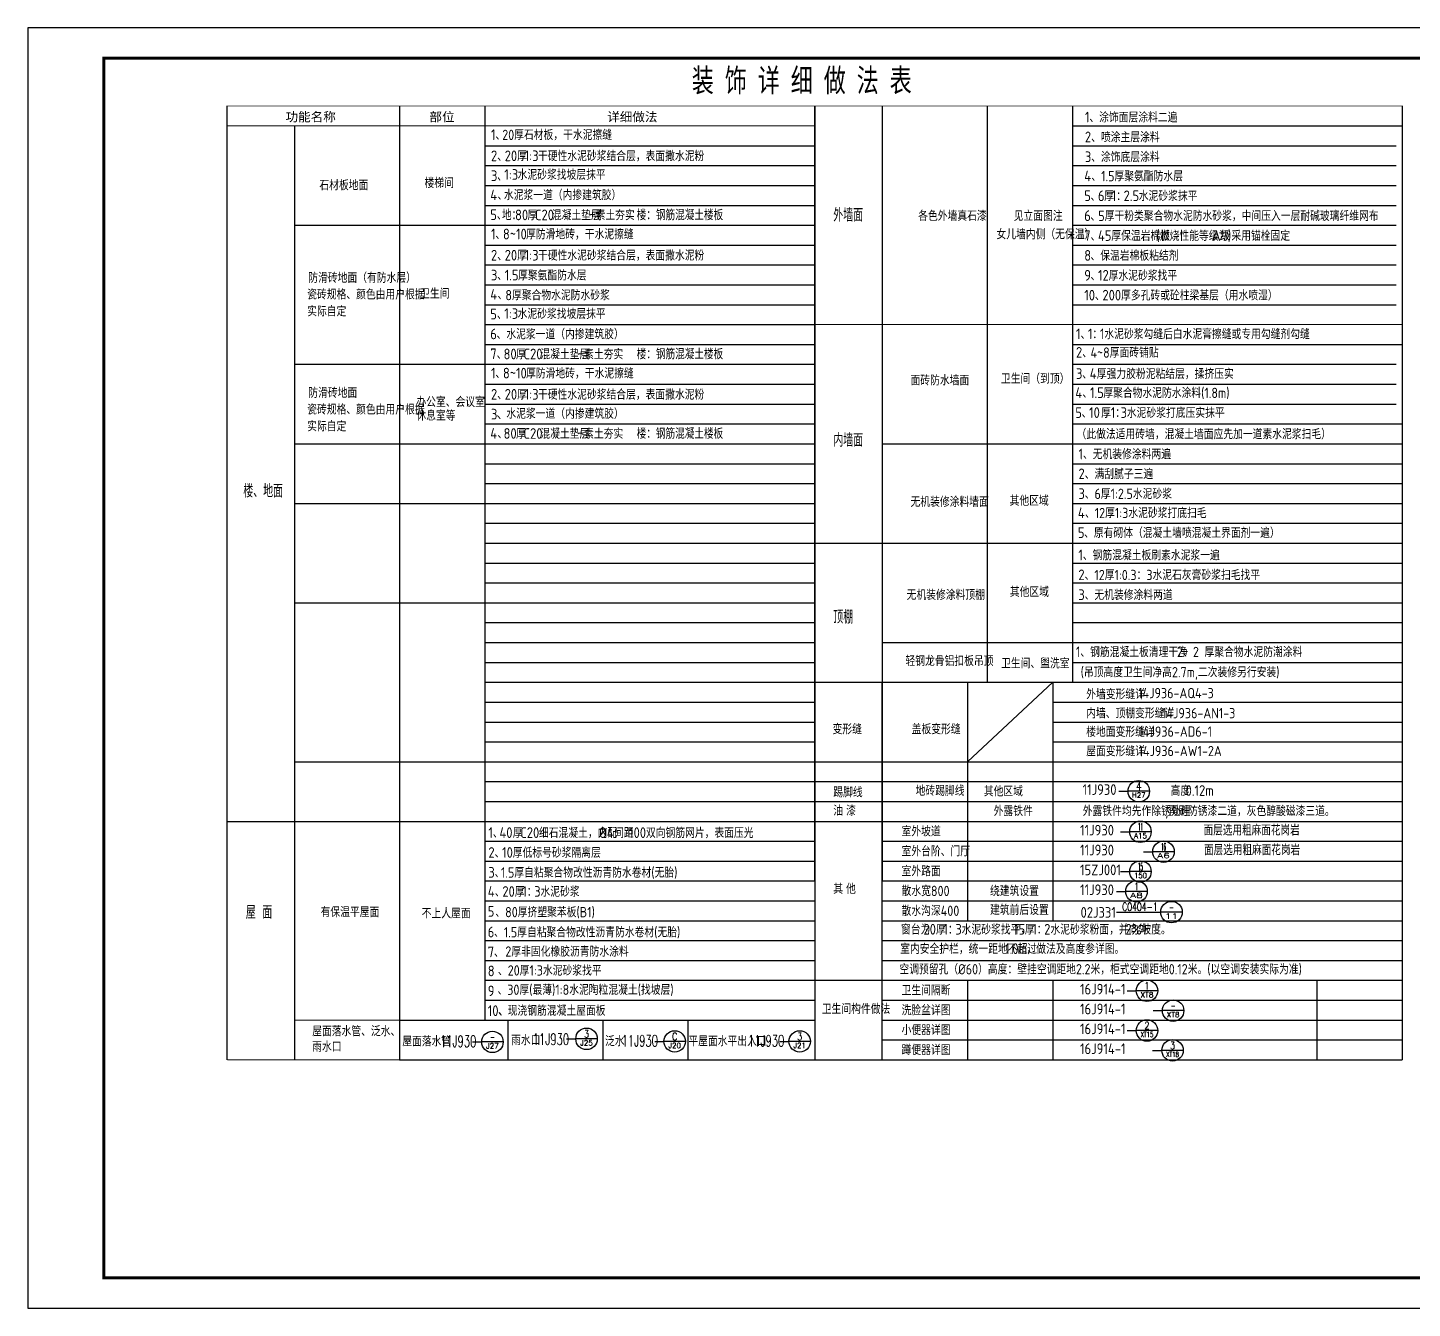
# Model space of a CAD drawing. Extents: x -695846 to 822170, y -413475 to 397179.
# Drawn here: x -343456 to -298066, y 135174 to 177174 of the extents above; entities that cross this region are included whole.
import ezdxf
from ezdxf.enums import TextEntityAlignment as Align

# ---------------------------------------------------------------- set-up
doc = ezdxf.new("R2010")
doc.units = 0
doc.header["$LTSCALE"] = 1000
doc.header["$MEASUREMENT"] = 0
for name, color, linetype in [('AXIS', 3, 'Continuous'), ('DIM_IDEN', 3, 'Continuous'), ('PUB_DIM', 3, 'Continuous'), ('PUB_TEXT', 7, 'Continuous'), ('T-图框-175', 175, 'Continuous')]:
    doc.layers.add(name, color=color, linetype=linetype)
doc.styles.add('-仿宋_GB2312', font='', dxfattribs={"width": 0.8})
doc.styles.add('_HZTXT', font='txt.shx', dxfattribs={"width": 0.8, "bigfont": 'HZTXT.shx'})
doc.styles.add('_TCH_LABEL', font='COMPLEX', dxfattribs={"bigfont": 'GBCBIG'})
doc.styles.add('_TEL_DIM', font='SIMPLEX', dxfattribs={"width": 0.8, "height": 3.5, "bigfont": 'HZTXT'})
doc.styles.get("Standard").update_dxf_attribs({"font": 'gbenor.shx', "bigfont": 'gbcbig.shx'})
doc.styles.add('宋体', font='', dxfattribs={"width": 0.8})
doc.styles.get('-仿宋_GB2312').set_extended_font_data('SimSun')
doc.styles.get('宋体').set_extended_font_data('SimSun')

msp = doc.modelspace()

# ---------------------------------------------------------------- linework, layer by layer
at = {"linetype": 'Continuous'}
for p, q in [((-315446, 174606), (-315446, 149189)), ((-309210, 174606), (-309210, 155706)), ((-328470, 149189), (-317653, 149189)), ((-327708, 143324), (-327708, 144627)), ((-324593, 143324), (-324593, 144627)), ((-321806, 143324), (-321806, 144627))]:
    msp.add_line(p, q, dxfattribs=at)
for p, q in [((-334707, 173960), (-334707, 143324)), ((-334707, 136174), (-334707, 136155))]:
    msp.add_line(p, q)
at = {"linetype": 'Continuous', "const_width": 30}
for points in [[(-336913, 174606), (-298393, 174606)], [(-336913, 173954), (-317653, 173954)], [(-317653, 167437), (-298393, 167437)], [(-317653, 155706), (-298393, 155706)], [(-334707, 144627), (-317653, 144627)]]:
    msp.add_lwpolyline(points, dxfattribs=at)
for points in [[(-336913, 143324), (-336913, 174606)], [(-312649, 153100), (-309852, 155706)]]:
    msp.add_lwpolyline(points)
at = {"linetype": 'Continuous'}
for points in [[(-331268, 174606), (-331268, 143324)], [(-328470, 174606), (-328470, 144627)], [(-317653, 149189), (-317653, 174606)], [(-317653, 174606), (-317653, 143324)], [(-312008, 174606), (-312008, 155706)], [(-298393, 174606), (-298393, 143324)], [(-309210, 173954), (-298393, 173954)], [(-328470, 173302), (-317653, 173302)], [(-309210, 173302), (-298593, 173302)], [(-328470, 172651), (-317653, 172651)], [(-309210, 172651), (-298593, 172651)], [(-328470, 171999), (-317653, 171999)], [(-309210, 171999), (-298593, 171999)], [(-328470, 171347), (-317653, 171347)], [(-309210, 171347), (-298593, 171347)], [(-334707, 170695), (-317653, 170695)], [(-309210, 170695), (-298593, 170695)], [(-328470, 170044), (-317653, 170044)], [(-309210, 170044), (-298593, 170044)], [(-328470, 169392), (-317653, 169392)], [(-309210, 169392), (-298593, 169392)], [(-328470, 168740), (-317653, 168740)], [(-309210, 168740), (-298593, 168740)], [(-328470, 168089), (-317653, 168089)], [(-309210, 168089), (-298593, 168089)], [(-328470, 167437), (-317653, 167437)], [(-328470, 166785), (-317653, 166785)], [(-309210, 166785), (-298393, 166785)], [(-334707, 166134), (-317653, 166134)], [(-309210, 166134), (-298593, 166134)], [(-328470, 165482), (-317653, 165482)], [(-309210, 165482), (-298593, 165482)], [(-328470, 164830), (-317653, 164830)], [(-309210, 164830), (-298593, 164830)], [(-328470, 164178), (-317653, 164178)], [(-309210, 164178), (-298393, 164178)], [(-334707, 163527), (-317653, 163527)], [(-315446, 163527), (-298393, 163527)], [(-328470, 162875), (-317653, 162875)], [(-309210, 162875), (-298393, 162875)], [(-328470, 162223), (-317653, 162223)], [(-309210, 162223), (-298393, 162223)], [(-334707, 161572), (-317653, 161572)], [(-309210, 161572), (-298393, 161572)], [(-328470, 160920), (-317653, 160920)], [(-309210, 160920), (-298393, 160920)], [(-328470, 160268), (-317653, 160268)], [(-317653, 160268), (-298393, 160268)], [(-309210, 160268), (-298393, 160268)], [(-328470, 159617), (-317653, 159617)], [(-309210, 159617), (-298393, 159617)], [(-328470, 158965), (-317653, 158965)], [(-309210, 158965), (-298393, 158965)], [(-334707, 158313), (-317653, 158313)], [(-309210, 158313), (-298393, 158313)], [(-328470, 157661), (-317653, 157661)], [(-309210, 157661), (-298393, 157661)], [(-328470, 157010), (-317653, 157010)], [(-315446, 157010), (-298393, 157010)], [(-309210, 157010), (-298393, 157010)], [(-328470, 156358), (-317653, 156358)], [(-309210, 156358), (-298393, 156358)], [(-309210, 156358), (-298393, 156358)], [(-328470, 155706), (-317653, 155706)], [(-317653, 155706), (-298393, 155706)], [(-317653, 155706), (-298393, 155706)], [(-315447, 143324), (-315447, 155706)], [(-312649, 155706), (-312649, 147886)], [(-309852, 155706), (-309852, 147886)], [(-328470, 155055), (-317653, 155055)], [(-309852, 155055), (-298393, 155055)], [(-328470, 154403), (-317653, 154403)], [(-309852, 154403), (-298393, 154403)], [(-328470, 153751), (-317653, 153751)], [(-309852, 153751), (-298393, 153751)], [(-334707, 153100), (-317653, 153100)], [(-317653, 153100), (-298393, 153100)], [(-317653, 153100), (-298393, 153100)], [(-328470, 152448), (-317653, 152448)], [(-317653, 152448), (-298393, 152448)], [(-317653, 152448), (-298393, 152448)], [(-328470, 151796), (-317653, 151796)], [(-328470, 151796), (-317653, 151796)], [(-317653, 151796), (-298393, 151796)], [(-317653, 151796), (-298393, 151796)], [(-317653, 151796), (-298393, 151796)], [(-317653, 151796), (-317653, 150493)], [(-336913, 151144), (-317653, 151144)], [(-328470, 151144), (-317653, 151144)], [(-317653, 151144), (-298393, 151144)], [(-328470, 150493), (-317653, 150493)], [(-328470, 150493), (-317653, 150493)], [(-315446, 150493), (-298393, 150493)], [(-328470, 149841), (-317653, 149841)], [(-328470, 149841), (-317653, 149841)], [(-315446, 149841), (-298393, 149841)], [(-315446, 149841), (-298393, 149841)], [(-328470, 149189), (-317653, 149189)], [(-315446, 149189), (-298393, 149189)], [(-315446, 149189), (-298393, 149189)], [(-328470, 148538), (-317653, 148538)], [(-328470, 148538), (-317653, 148538)], [(-315446, 148538), (-298393, 148538)], [(-328470, 147886), (-317653, 147886)], [(-328470, 147886), (-317653, 147886)], [(-315446, 147886), (-298393, 147886)], [(-328470, 147234), (-317653, 147234)], [(-328470, 147234), (-317653, 147234)], [(-315446, 147234), (-298393, 147234)], [(-328470, 146583), (-317653, 146583)], [(-315447, 146583), (-298393, 146583)], [(-315447, 146583), (-298393, 146583)], [(-328470, 145931), (-317653, 145931)], [(-317653, 145931), (-298393, 145931)], [(-312649, 145931), (-312649, 143324)], [(-309852, 145931), (-309852, 143324)], [(-301193, 145931), (-301193, 143324)], [(-328470, 145279), (-317653, 145279)], [(-315446, 145279), (-298393, 145279)], [(-331268, 144627), (-317653, 144627)], [(-328470, 144627), (-317653, 144627)], [(-315446, 144627), (-298393, 144627)], [(-315446, 143976), (-298393, 143976)], [(-331268, 143324), (-317653, 143324)], [(-328470, 143324), (-317653, 143324)], [(-317653, 143324), (-298393, 143324)], [(-298393, 136174), (-298393, 136155)]]:
    msp.add_lwpolyline(points, dxfattribs=at)
at = {"color": 4, "linetype": 'Continuous', "const_width": 30}
msp.add_lwpolyline([(-336913, 143324), (-317653, 143324)], dxfattribs=at)
at = {"layer": 'DIM_IDEN'}
for p, q in [((-307686, 152133, 819), (-307384, 152133, 819)), ((-306680, 152133), (-307384, 152133)), ((-307631, 150802, 819), (-307329, 150802, 819)), ((-306625, 150802), (-307329, 150802)), ((-306876, 150150, 819), (-306574, 150150, 819)), ((-305870, 150150), (-306574, 150150)), ((-307631, 149498, 819), (-307329, 149498, 819)), ((-306625, 149498), (-307329, 149498)), ((-307761, 148847, 819), (-307459, 148847, 819)), ((-306755, 148847), (-307459, 148847)), ((-307761, 148167, 819), (-306312, 148167)), ((-305608, 148167), (-306312, 148167)), ((-307418, 145588, 819), (-307116, 145588, 819)), ((-306412, 145588), (-307116, 145588)), ((-306560, 144936, 819), (-306258, 144936, 819)), ((-305554, 144936), (-306258, 144936)), ((-327869, 143911), (-328573, 143911)), ((-324784, 144012), (-325488, 144012)), ((-321894, 143927), (-322598, 143927)), ((-317796, 143927), (-318500, 143927)), ((-307418, 144285, 819), (-307116, 144285, 819)), ((-306412, 144285), (-307116, 144285)), ((-306580, 143633, 819), (-306277, 143633, 819)), ((-305573, 143633), (-306277, 143633))]:
    msp.add_line(p, q, dxfattribs=at)
for centre in [(-307032, 152133), (-306977, 150802), (-306222, 150150), (-306977, 149498), (-307107, 148847), (-305960, 148167), (-306764, 145588), (-305906, 144936), (-325136, 144012), (-306764, 144285), (-328221, 143911), (-322246, 143927), (-318148, 143927), (-305925, 143633)]:
    msp.add_circle(centre, 352, dxfattribs=at)
at = {"layer": 'PUB_DIM'}
for p, q in [((-328876, 143911, 819), (-328573, 143911, 819)), ((-325790, 144012, 819), (-325488, 144012, 819)), ((-322900, 143927, 819), (-322598, 143927, 819)), ((-318802, 143927, 819), (-318500, 143927, 819))]:
    msp.add_line(p, q, dxfattribs=at)
at = {"layer": 'T-图框-175'}
msp.add_lwpolyline([(-343456, 135174), (-284056, 135174), (-284056, 177174), (-343456, 177174)], close=True, dxfattribs=at)
at = {"layer": 'T-图框-175', "const_width": 100}
msp.add_lwpolyline([(-340956, 136174), (-285056, 136174), (-285056, 176174), (-340956, 176174)], close=True, dxfattribs=at)

# ---------------------------------------------------------------- texts
at = {"layer": 'AXIS', "style": '_HZTXT', "width": 0.671253}
msp.add_text('C0404-1', height=275, dxfattribs=at).set_placement((-307576, 148205))
at = {"layer": 'PUB_TEXT'}
for s, height, style, width, p in [('装 饰 详 细 做 法 表', 755.27, '-仿宋_GB2312', 0.7, (-321684, 175072)), ('11J930', 375, '_TEL_DIM', 0.64, (-329942, 143744)), ('11J930', 375, '_TEL_DIM', 0.64, (-326900, 143811)), ('11J930', 375, '_TEL_DIM', 0.64, (-323988, 143760)), ('11J930', 375, '_TEL_DIM', 0.64, (-319846, 143760))]:
    msp.add_text(s, height=height, dxfattribs=dict(at, style=style, width=width)).set_placement(p)
at = {"layer": 'PUB_TEXT', "color": 0, "style": '宋体'}
for s, p in [('功能名称', (-335003, 174099)), ('部位', (-330286, 174099)), ('详细做法', (-324459, 174099))]:
    msp.add_text(s, height=302.1, dxfattribs=at).set_placement(p)
at = {"layer": 'PUB_TEXT', "color": 0}
for s, height, p in [('1', 350, (-308798, 174066)), ('、涂饰面层涂料二遍', 337.6, (-308652, 174066)), ('20厚石材板，干水泥擦缝', 337.59, (-327901, 173490)), ('1', 350, (-328269, 173490)), ('、', 338, (-328123, 173490)), ('2', 350, (-308799, 173416)), ('、喷涂主层涂料', 337.6, (-308594, 173416)), ('2', 350, (-328269, 172796)), ('20', 350, (-327819, 172796)), ('厚', 338, (-327411, 172796)), ('1:3', 350, (-327165, 172796)), ('干硬性水泥砂浆结合层，表面撒水泥粉', 337.59, (-326728, 172796)), ('3', 350, (-308799, 172764)), ('、涂饰底层涂料', 337.6, (-308594, 172764)), ('3', 350, (-328269, 172144)), ('、', 338, (-328065, 172796)), ('1:3', 350, (-327833, 172184)), ('水泥砂浆找坡层抹平', 337.6, (-327396, 172184)), ('4', 350, (-308820, 172137)), ('、1.5厚聚氨酯防水层', 337.59, (-308587, 172137)), ('石材板地面', 337.6, (-333894, 171842)), ('楼梯间', 337.6, (-330448, 171914)), ('、', 338, (-328065, 172144)), ('4', 350, (-328291, 171517)), ('、', 338, (-328057, 171517)), ('水泥浆一道（内掺建筑胶）', 337.59, (-327845, 171517)), ('5', 350, (-308820, 171485)), ('、', 338, (-308616, 171485)), ('6', 350, (-308370, 171485)), ('厚', 338, (-308166, 171485)), ('1', 350, (-307920, 171485)), ('：', 338, (-307774, 171485)), ('2.5', 350, (-307529, 171485)), ('水泥砂浆抹平', 337.6, (-307033, 171485)), ('5、', 350, (-328291, 170865)), ('地：', 350, (-327908, 170858)), ('80', 350, (-327480, 170858)), ('厚', 338, (-327072, 170858)), ('C20', 350, (-326826, 170858)), ('混凝土垫层', 337.6, (-326272, 170858)), ('+', 350, (-325043, 170904)), ('素土夯实', 337.6, (-324839, 170858)), ('楼：钢筋混凝土楼板', 350, (-323492, 170858)), ('外墙面', 434, (-317047, 170814)), ('各色外墙真石漆', 337.6, (-314264, 170835)), ('见立面图注', 337.6, (-311131, 170835)), ('6', 350, (-308820, 170833)), ('5厚干粉类聚合物水泥防水砂浆，中间压入一层耐碱玻璃纤维网布 ', 337.59, (-308360, 170833)), ('、', 338, (-308616, 170833)), ('1', 350, (-328269, 170231)), ('、', 338, (-328123, 170231)), ('8~10', 350, (-327877, 170231)), ('厚防滑地砖，干水泥擦缝', 337.59, (-327119, 170231)), ('女儿墙内侧（无保温）', 337.6, (-311697, 170233)), ('7', 350, (-308820, 170182)), ('、', 338, (-308616, 170182)), ('45', 350, (-308370, 170182)), ('厚保温岩棉板', 337.6, (-307933, 170182)), ('(', 350, (-306458, 170182)), ('燃烧性能等级为', 337.6, (-306341, 170182)), ('A', 350, (-304621, 170182)), ('级', 338, (-304359, 170182)), (')', 350, (-304113, 170182)), ('采用锚栓固定', 337.6, (-303996, 170182)), ('2', 350, (-328269, 169537)), ('20', 350, (-327819, 169537)), ('厚', 338, (-327411, 169537)), ('1:3', 350, (-327165, 169537)), ('干硬性水泥砂浆结合层，表面撒水泥粉', 337.59, (-326728, 169537)), ('8', 350, (-308820, 169530)), ('、保温岩棉板粘结剂', 337.6, (-308616, 169530)), ('、', 338, (-328065, 169537)), ('防滑砖地面（有防水层）', 337.59, (-334257, 168805)), ('3', 350, (-328269, 168885)), ('、', 338, (-328065, 168885)), ('1.5', 350, (-327819, 168885)), ('厚聚氨酯防水层', 337.6, (-327382, 168885)), ('9', 350, (-308820, 168878)), ('、', 338, (-308615, 168878)), ('12', 350, (-308369, 168878)), ('厚水泥砂浆找平', 337.6, (-308019, 168878)), ('瓷砖规格、颜色由用户根据', 337.59, (-334293, 168259)), ('卫生间', 337.6, (-330591, 168287)), ('4', 350, (-328291, 168258)), ('8厚聚合物水泥防水砂浆', 337.59, (-327797, 168234)), ('10', 350, (-308820, 168227)), ('200', 350, (-308224, 168227)), ('厚多孔砖或砼柱梁基层（用水喷湿）', 337.59, (-307612, 168227)), ('实际自定', 337.6, (-334293, 167705)), ('5、', 350, (-328291, 167606)), ('、', 338, (-328057, 168258)), ('1:3', 350, (-327833, 167623)), ('水泥砂浆找坡层抹平', 337.6, (-327396, 167623)), ('、', 338, (-308470, 168227)), ('6', 350, (-328291, 166955)), ('、水泥浆一道（内掺建筑胶）', 337.59, (-328086, 166955)), ('、', 338, (-328086, 166955)), ('1', 350, (-309090, 166957)), ('、', 338, (-308944, 166957)), ('1', 350, (-308699, 166957)), ('：', 338, (-308553, 166957)), ('1', 350, (-308307, 166957)), ('水泥砂浆勾缝后白水泥膏擦缝或专用勾缝剂勾缝', 337.59, (-308161, 166957)), ('7、', 350, (-328291, 166303)), ('80', 350, (-327856, 166297)), ('厚', 338, (-327448, 166297)), ('C20', 350, (-327202, 166297)), ('混凝土垫层', 337.6, (-326648, 166297)), ('素土夯实', 337.6, (-325215, 166297)), ('楼：钢筋混凝土楼板', 350, (-323492, 166297)), ('2', 350, (-309091, 166350)), ('4~8厚面砖铺贴', 337.6, (-308614, 166350)), ('+', 350, (-325419, 166342)), ('、', 338, (-308887, 166350)), ('1', 350, (-328269, 165670)), ('、', 338, (-328123, 165670)), ('8~10', 350, (-327877, 165670)), ('厚防滑地砖，干水泥擦缝', 337.59, (-327119, 165670)), ('面砖防水墙面', 337.6, (-314515, 165440)), ('卫生间（到顶）', 337.6, (-311551, 165495)), ('3', 350, (-309091, 165654)), ('、', 338, (-308887, 165654)), ('4', 350, (-308641, 165654)), ('厚强力胶粉泥粘结层，揉挤压实', 337.59, (-308408, 165654)), ('防滑砖地面', 337.6, (-334257, 165032)), ('2', 350, (-328269, 164975)), ('20', 350, (-327819, 164975)), ('厚', 338, (-327411, 164975)), ('1:3', 350, (-327165, 164975)), ('干硬性水泥砂浆结合层，表面撒水泥粉', 337.59, (-326728, 164975)), ('4', 350, (-309112, 165027)), ('1.5', 350, (-308633, 165027)), ('厚聚合物水泥防水涂料(1.8m)', 337.59, (-308196, 165027)), ('瓷砖规格、颜色由用户根据', 337.59, (-334293, 164486)), ('办公室、会议室', 337.6, (-330714, 164731)), ('、', 338, (-328065, 164975)), ('、', 338, (-308879, 165027)), ('休息室等', 337.6, (-330714, 164286)), ('3', 350, (-328269, 164324)), ('、水泥浆一道（内掺建筑胶）', 337.59, (-328086, 164348)), ('、', 338, (-328065, 164324)), ('5', 350, (-309112, 164375)), ('、', 338, (-308908, 164375)), ('10', 350, (-308662, 164375)), ('厚', 338, (-308265, 164375)), ('1', 350, (-307951, 164375)), ('：', 338, (-307805, 164375)), ('3', 350, (-307628, 164375)), ('水泥砂浆打底压实抹平', 337.6, (-307424, 164375)), ('实际自定', 337.6, (-334293, 163932)), ('4', 350, (-328291, 163696)), ('80', 350, (-327856, 163690)), ('厚', 338, (-327448, 163690)), ('C20', 350, (-327202, 163690)), ('混凝土垫层', 337.6, (-326648, 163690)), ('+', 350, (-325419, 163735)), ('素土夯实', 337.6, (-325215, 163690)), ('楼：钢筋混凝土楼板', 350, (-323492, 163690)), ('内墙面', 434, (-317047, 163430)), ('（此做法适用砖墙，混凝土墙面应先加一道素水泥浆扫毛）', 337.59, (-309072, 163677)), ('、', 338, (-328057, 163696)), ('1', 350, (-309008, 163019)), ('、无机装修涂料两遍', 337.6, (-308863, 163019)), ('2', 350, (-309009, 162368)), ('、满刮腻子三遍', 337.6, (-308805, 162368)), ('楼、地面', 434, (-336389, 161765)), ('3', 350, (-309009, 161717)), ('、6厚1:2.5水泥砂浆', 337.59, (-308805, 161717)), ('无机装修涂料墙面', 337.6, (-314515, 161456)), ('其他区域', 337.6, (-311267, 161492)), ('4', 350, (-309030, 161089)), ('、12厚1:3水泥砂浆打底扫毛', 337.59, (-308797, 161089)), ('5', 350, (-309030, 160438)), ('、原有砌体（混凝土墙喷混凝土界面剂一遍）', 337.59, (-308826, 160438)), ('1', 350, (-309013, 159705)), ('、钢筋混凝土板刷素水泥浆一遍', 337.59, (-308867, 159705)), ('2', 350, (-309013, 159055)), ('、12厚1:0.3：3水泥石灰膏砂浆扫毛找平', 337.59, (-308809, 159055)), ('其他区域', 337.6, (-311259, 158503)), ('无机装修涂料顶棚', 337.6, (-314643, 158405)), ('3', 350, (-309013, 158403)), ('、无机装修涂料两道', 337.6, (-308809, 158403)), ('顶棚', 434, (-317047, 157632)), ('轻钢龙骨铝扣板吊顶', 337.6, (-314682, 156238)), ('1', 350, (-309095, 156530)), ('、钢筋混凝土板清理干净', 337.59, (-308949, 156530)), ('2', 350, (-305782, 156532)), ('、2 厚聚合物水泥防潮涂料', 337.59, (-305578, 156532)), ('卫生间、盥洗室', 337.6, (-311547, 156158)), ('(吊顶高度卫生间净高2.7m,二次装修另行安装)', 337.59, (-308938, 155870)), ('外墙变形缝详', 337.6, (-308756, 155148)), ('14J936-AQ4-3', 337.59, (-307052, 155183)), ('内墙、顶棚变形缝详', 337.6, (-308756, 154522)), ('14J936-AN1-3', 337.59, (-306268, 154524)), ('变形缝', 337.6, (-317071, 154001)), ('盖板变形缝', 337.6, (-314477, 154001)), ('楼地面变形缝详', 337.6, (-308756, 153914)), ('14J936-AD6-1', 337.59, (-307039, 153919)), ('屋面变形缝详', 337.6, (-308756, 153279)), ('14J936-AW1-2A', 337.59, (-307039, 153284)), ('踢脚线', 337.6, (-317047, 151933)), ('地砖踢脚线', 337.6, (-314348, 151981)), ('其他区域', 337.6, (-312112, 151962)), ('11J930', 350, (-308876, 152012)), ('高度', 337.6, (-305989, 151981)), ('0.12m', 350, (-305498, 151981)), ('油', 338, (-317047, 151327)), ('漆', 338, (-316626, 151327)), ('外露铁件', 337.6, (-311790, 151317)), ('外露铁件均先作除锈处理', 337.59, (-308868, 151317)), ('再刷防锈漆二道，灰色醇酸磁漆三道。', 337.59, (-306062, 151317)), (',', 350, (-306164, 151317)), ('1', 350, (-328353, 150599)), ('、', 338, (-328207, 150599)), ('40', 350, (-327992, 150599)), ('厚', 338, (-327555, 150599)), ('C20', 350, (-327309, 150599)), ('细石混凝土，内配', 337.6, (-326697, 150599)), ('%%C4', 350, (-324731, 150599)), ('间距', 337.6, (-324235, 150599)), ('100', 350, (-323743, 150599)), ('双向钢筋网片，表面压光', 337.59, (-323189, 150599)), ('室外坡道', 337.6, (-314809, 150650)), ('11J930', 350, (-308959, 150681)), ('面层选用粗麻面花岗岩', 350, (-304908, 150681)), ('2', 350, (-328354, 149949)), ('10', 350, (-327904, 149949)), ('厚低标号砂浆隔离层', 337.6, (-327554, 149949)), ('室外台阶、门厅', 337.6, (-314809, 149998)), ('11J930', 350, (-308959, 150029)), ('面层选用粗麻面花岗岩', 350, (-304894, 150035)), ('、', 338, (-328150, 149949)), ('3', 350, (-328354, 149297)), ('、', 338, (-328150, 149297)), ('1.5厚自粘聚合物改性沥青防水卷材(无胎)', 337.59, (-327941, 149297)), ('室外路面', 337.6, (-314809, 149346)), ('15ZJ001', 350, (-308959, 149378)), ('4', 350, (-328375, 148670)), ('20', 350, (-327896, 148670)), ('厚', 338, (-327488, 148670)), ('1', 350, (-327242, 148670)), ('：', 338, (-327096, 148670)), ('3', 350, (-326851, 148670)), ('水泥砂浆', 337.6, (-326646, 148670)), ('其', 338, (-317047, 148766)), ('他', 338, (-316626, 148766)), ('散水宽800', 337.6, (-314809, 148694)), ('绕建筑设置', 337.6, (-311909, 148694)), ('11J930', 350, (-308959, 148726)), ('、', 338, (-328142, 148670)), ('建筑前后设置', 337.6, (-311909, 148074)), ('屋', 434, (-336307, 147948)), ('面', 434, (-335766, 147948)), ('有保温平屋面', 337.6, (-333855, 148002)), ('不上人屋面', 337.6, (-330540, 147960)), ('5', 350, (-328375, 148016)), ('、80厚挤塑聚苯板(B1)', 337.59, (-328126, 147999)), ('散水沟深400', 337.6, (-314809, 148043)), ('02J331', 350, (-308941, 147984)), ('6', 350, (-328375, 147341)), ('1.5厚自粘聚合物改性沥青防水卷材(无胎)', 337.59, (-327847, 147341)), ('窗台为', 337.6, (-314827, 147431)), ('20', 350, (-314090, 147431)), ('厚', 338, (-313682, 147431)), ('1', 350, (-313436, 147431)), ('：', 338, (-313290, 147431)), ('3', 350, (-313044, 147431)), ('水泥砂浆找平，', 337.6, (-312840, 147431)), ('15', 350, (-311120, 147431)), ('厚', 338, (-310770, 147431)), ('1', 350, (-310524, 147431)), ('：', 338, (-310378, 147431)), ('2', 350, (-310133, 147431)), ('水泥砂浆粉面，并向外', 337.6, (-309928, 147431)), ('2%', 350, (-307471, 147431)), ('坡度。', 337.6, (-306946, 147431)), ('、', 338, (-328171, 147341)), ('2厚非固化橡胶沥青防水涂料', 337.59, (-327799, 146707)), ('室内安全护栏，统一距地不超过', 337.59, (-314855, 146794)), ('1.0m', 350, (-311415, 146794)), ('，做法及高度参详图。', 337.6, (-310715, 146794)), ('7', 350, (-328375, 146690)), ('、', 338, (-328171, 146690)), ('8', 350, (-328375, 146063)), ('、20厚1:3水泥砂浆找平', 337.59, (-328041, 146086)), ('空调预留孔（%%C60）高度：壁挂空调距地2.2米，柜式空调距地0.12米。(以空调安装实际为准)', 337.59, (-314879, 146126)), ('9', 350, (-328375, 145411)), ('、30厚(最薄)1:8水泥陶粒混凝土(找坡层) ', 337.59, (-328056, 145453)), ('卫生间隔断', 337.6, (-314809, 145436)), ('16J914-1', 350, (-308959, 145467)), ('10、', 350, (-328375, 144760)), ('、现浇钢筋混凝土屋面板 ', 337.59, (-328041, 144769)), ('卫生间构件做法', 337.6, (-317425, 144823)), ('洗脸盆详图', 337.6, (-314809, 144784)), ('16J914-1', 350, (-308959, 144816)), ('屋面落水管、泛水、', 337.6, (-334129, 144097)), ('小便器详图', 337.6, (-314809, 144133)), ('16J914-1', 350, (-308959, 144164)), ('雨水口', 337.6, (-334129, 143586)), ('屋面落水管', 337.6, (-331177, 143761)), ('雨水口', 337.6, (-327611, 143802)), ('泛水', 337.6, (-324531, 143770)), ('平屋面水平出入口', 337.6, (-321798, 143770)), ('蹲便器详图', 337.6, (-314809, 143481)), ('16J914-1', 350, (-308959, 143512))]:
    msp.add_text(s, height=height, dxfattribs=at).set_placement(p)
at = {"layer": 'PUB_TEXT', "style": '_TCH_LABEL'}
for s, height, p, p2 in [('H27', 159.5, (-307252, 151927), (-306811, 151927)), ('4', 242, (-307124, 152172), (-306940, 152172)), ('2', 245, (-306846, 144324), (-306682, 144324)), ('J25', 175.6, (-325341, 143792), (-324931, 143792)), ('3', 245, (-325218, 144051), (-325054, 144051)), ('C', 243, (-322333, 143966), (-322159, 143966)), ('3', 245, (-306007, 143672), (-305844, 143672)), ('J27', 175.6, (-328426, 143691), (-328016, 143691)), ('J20', 175.6, (-322451, 143707), (-322041, 143707))]:
    msp.add_text(s, height=height, dxfattribs=at).set_placement(p, p2, align=Align.FIT)
for s, height, width, p, p2 in [('A15', 170, 1.04, (-307187, 150587), (-306766, 150587)), ('11', 245, 0.583333, (-307058, 150841), (-306895, 150841)), ('16', 245, 0.482759, (-306304, 150189), (-306140, 150189)), ('A6', 170, 1.485714, (-306432, 149935), (-306011, 149935)), ('150', 170, 1.061224, (-307187, 149283), (-306766, 149283)), ('15', 245, 0.482759, (-307058, 149537), (-306895, 149537)), ('1', 245, 1.555556, (-307188, 148885), (-307025, 148885)), ('A8', 170, 1.485714, (-307317, 148632), (-306896, 148632)), ('11', 170, 2.166667, (-306171, 147952), (-305750, 147952)), ('-', 245, 0.777778, (-306042, 148206), (-305879, 148206)), ('1', 245, 1.555556, (-306846, 145627), (-306682, 145627)), ('XT8', 170, 0.981132, (-306975, 145373), (-306554, 145373)), ('XT8', 170, 0.981132, (-306117, 144721), (-305695, 144721)), ('-', 245, 0.777778, (-305988, 144975), (-305824, 144975)), ('-', 245, 0.777778, (-328303, 143950), (-328140, 143950)), ('3', 243, 1.071429, (-318235, 143966), (-318061, 143966)), ('XT15', 170, 0.764706, (-306975, 144070), (-306554, 144070)), ('J21', 175.6, 1.113636, (-318353, 143707), (-317943, 143707)), ('XT18', 170, 0.764706, (-306136, 143418), (-305715, 143418))]:
    msp.add_text(s, height=height, dxfattribs=dict(at, width=width)).set_placement(p, p2, align=Align.FIT)

doc.saveas('drawing.dxf')
